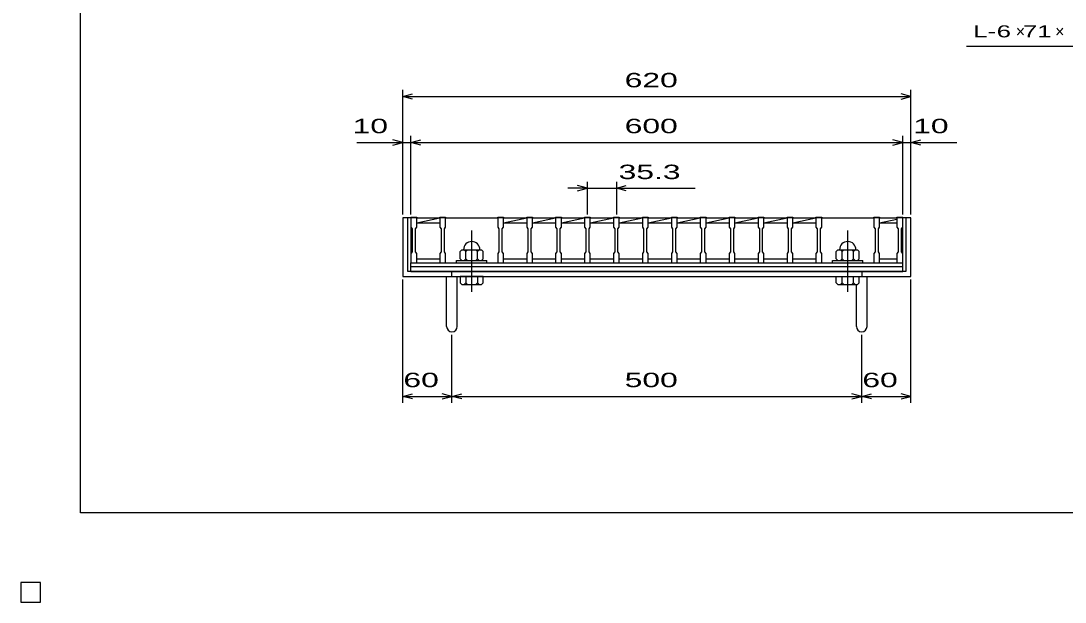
# Model space of a CAD drawing. Units: millimetres, scale not verified. Extents: x -1456 to 1385, y -1026 to 843.
# Drawn here: x -1456 to -182, y -1026 to -317 of the extents above; entities that cross this region are included whole.
import ezdxf
from ezdxf.enums import TextEntityAlignment as Align

# ---------------------------------------------------------------- set-up
doc = ezdxf.new("R2010")
doc.units = ezdxf.units.MM
doc.header["$LTSCALE"] = 8
doc.linetypes.add('CHAIN', pattern=[18.5, 12, -1.5, 3.5, -1.5])
for name, color, linetype, lineweight in [('0_2', 150, 'Continuous', 25), ('16', 3, 'Continuous', 25), ('19', 6, 'Continuous', 25), ('22', 4, 'Continuous', 25)]:
    doc.layers.add(name, color=color, linetype=linetype, lineweight=lineweight)
doc.styles.add('ベクトル', font='')
doc.styles.get('ベクトル').set_extended_font_data('ベクトル')

msp = doc.modelspace()

# ---------------------------------------------------------------- linework, layer by layer
at = {"layer": '0_2'}
for p, q in [((-1383.2, -917.2), (-1383.2, 842.8)), ((1384.8, -917.2), (-1383.2, -917.2))]:
    msp.add_line(p, q, dxfattribs=at)
at = {"layer": '16'}
for p, q in [((-980, -557), (-980, -556.3)), ((-980, -556.3), (-973, -556.3)), ((-980, -557), (-980, -568.5)), ((-973, -557), (-980, -557)), ((-980, -557), (-980, -607)), ((-973, -556.3), (-973, -557)), ((-973, -568.5), (-973, -557)), ((-973, -557), (-944.7, -557)), ((-973, -563), (-944.7, -557)), ((-944.7, -557), (-944.7, -556.3)), ((-944.7, -556.3), (-937.7, -556.3)), ((-944.7, -557), (-944.7, -568.5)), ((-937.7, -557), (-944.7, -557)), ((-937.7, -556.3), (-937.7, -557)), ((-937.7, -568.5), (-937.7, -557)), ((-937.7, -557), (-874.1, -557)), ((-874.1, -557), (-874.1, -556.3)), ((-874.1, -556.3), (-867.1, -556.3)), ((-874.1, -557), (-874.1, -568.5)), ((-867.1, -557), (-874.1, -557)), ((-867.1, -556.3), (-867.1, -557)), ((-867.1, -568.5), (-867.1, -557)), ((-867.1, -557), (-838.8, -557)), ((-867.1, -563), (-838.8, -557)), ((-838.8, -557), (-838.8, -556.3)), ((-838.8, -556.3), (-831.8, -556.3)), ((-838.8, -557), (-838.8, -568.5)), ((-831.8, -557), (-838.8, -557)), ((-831.8, -556.3), (-831.8, -557)), ((-831.8, -568.5), (-831.8, -557)), ((-831.8, -557), (-803.5, -557)), ((-831.8, -563), (-803.5, -557)), ((-803.5, -557), (-803.5, -556.3)), ((-803.5, -556.3), (-796.5, -556.3)), ((-803.5, -557), (-803.5, -568.5)), ((-796.5, -557), (-803.5, -557)), ((-796.5, -556.3), (-796.5, -557)), ((-796.5, -568.5), (-796.5, -557)), ((-796.5, -557), (-768.2, -557)), ((-796.5, -563), (-768.2, -557)), ((-768.2, -557), (-768.2, -556.3)), ((-768.2, -556.3), (-761.2, -556.3)), ((-768.2, -557), (-768.2, -568.5)), ((-761.2, -557), (-768.2, -557)), ((-761.2, -556.3), (-761.2, -557)), ((-761.2, -568.5), (-761.2, -557)), ((-761.2, -557), (-732.9, -557)), ((-761.2, -563), (-732.9, -557)), ((-732.9, -557), (-732.9, -556.3)), ((-732.9, -556.3), (-725.9, -556.3)), ((-732.9, -557), (-732.9, -568.5)), ((-725.9, -557), (-732.9, -557)), ((-725.9, -556.3), (-725.9, -557)), ((-725.9, -568.5), (-725.9, -557)), ((-725.9, -557), (-697.6, -557)), ((-725.9, -563), (-697.6, -557)), ((-697.6, -557), (-697.6, -556.3)), ((-697.6, -556.3), (-690.6, -556.3)), ((-697.6, -557), (-697.6, -568.5)), ((-690.6, -557), (-697.6, -557)), ((-690.6, -556.3), (-690.6, -557)), ((-690.6, -568.5), (-690.6, -557)), ((-690.6, -557), (-662.3, -557)), ((-690.6, -563), (-662.3, -557)), ((-662.3, -557), (-662.3, -556.3)), ((-662.3, -556.3), (-655.3, -556.3)), ((-662.3, -557), (-662.3, -568.5)), ((-655.3, -557), (-662.3, -557)), ((-655.3, -556.3), (-655.3, -557)), ((-655.3, -568.5), (-655.3, -557)), ((-655.3, -557), (-627, -557)), ((-655.3, -563), (-627, -557)), ((-627, -557), (-627, -556.3)), ((-627, -556.3), (-620, -556.3)), ((-627, -557), (-627, -568.5)), ((-620, -557), (-627, -557)), ((-620, -556.3), (-620, -557)), ((-620, -568.5), (-620, -557)), ((-620, -557), (-591.7, -557)), ((-620, -563), (-591.7, -557)), ((-591.7, -557), (-591.7, -556.3)), ((-591.7, -556.3), (-584.7, -556.3)), ((-591.7, -557), (-591.7, -568.5)), ((-584.7, -557), (-591.7, -557)), ((-584.7, -556.3), (-584.7, -557)), ((-584.7, -568.5), (-584.7, -557)), ((-584.7, -557), (-556.4, -557)), ((-584.7, -563), (-556.4, -557)), ((-556.4, -557), (-556.4, -556.3)), ((-556.4, -556.3), (-549.4, -556.3)), ((-556.4, -557), (-556.4, -568.5)), ((-549.4, -557), (-556.4, -557)), ((-549.4, -556.3), (-549.4, -557)), ((-549.4, -568.5), (-549.4, -557)), ((-549.4, -557), (-521.1, -557)), ((-549.4, -563), (-521.1, -557)), ((-521.1, -557), (-521.1, -556.3)), ((-521.1, -556.3), (-514.1, -556.3)), ((-521.1, -557), (-521.1, -568.5)), ((-514.1, -557), (-521.1, -557)), ((-514.1, -556.3), (-514.1, -557)), ((-514.1, -568.5), (-514.1, -557)), ((-514.1, -557), (-485.8, -557)), ((-514.1, -563), (-485.8, -557)), ((-485.8, -557), (-485.8, -556.3)), ((-485.8, -556.3), (-478.8, -556.3)), ((-485.8, -557), (-485.8, -568.5)), ((-478.8, -557), (-485.8, -557)), ((-478.8, -556.3), (-478.8, -557)), ((-478.8, -568.5), (-478.8, -557)), ((-478.8, -557), (-415.2, -557)), ((-415.2, -557), (-415.2, -556.3)), ((-415.2, -556.3), (-408.2, -556.3)), ((-415.2, -557), (-415.2, -568.5)), ((-408.2, -557), (-415.2, -557)), ((-408.2, -556.3), (-408.2, -557)), ((-408.2, -568.5), (-408.2, -557)), ((-408.2, -557), (-387, -557)), ((-408.2, -563), (-387, -558.505)), ((-387, -557), (-387, -556.3)), ((-387, -556.3), (-380, -556.3)), ((-387, -557), (-387, -568.5)), ((-380, -557), (-387, -557)), ((-380, -556.3), (-380, -557)), ((-380, -568.5), (-380, -557)), ((-380, -607), (-380, -557)), ((-980, -568.5), (-978.5, -570.5)), ((-978.5, -570.5), (-978.5, -598.5)), ((-974.5, -570.5), (-973, -568.5)), ((-974.5, -598.5), (-974.5, -570.5)), ((-973, -563), (-944.7, -563)), ((-944.7, -568.5), (-943.2, -570.5)), ((-943.2, -570.5), (-943.2, -598.5)), ((-939.2, -570.5), (-937.7, -568.5)), ((-939.2, -598.5), (-939.2, -570.5)), ((-874.1, -568.5), (-872.6, -570.5)), ((-872.6, -570.5), (-872.6, -598.5)), ((-868.6, -570.5), (-867.1, -568.5)), ((-868.6, -598.5), (-868.6, -570.5)), ((-867.1, -563), (-838.8, -563)), ((-838.8, -568.5), (-837.3, -570.5)), ((-837.3, -570.5), (-837.3, -598.5)), ((-833.3, -570.5), (-831.8, -568.5)), ((-833.3, -598.5), (-833.3, -570.5)), ((-831.8, -563), (-803.5, -563)), ((-803.5, -568.5), (-802, -570.5)), ((-802, -570.5), (-802, -598.5)), ((-798, -570.5), (-796.5, -568.5)), ((-798, -598.5), (-798, -570.5)), ((-796.5, -563), (-768.2, -563)), ((-768.2, -568.5), (-766.7, -570.5)), ((-766.7, -570.5), (-766.7, -598.5)), ((-762.7, -570.5), (-761.2, -568.5)), ((-762.7, -598.5), (-762.7, -570.5)), ((-761.2, -563), (-732.9, -563)), ((-732.9, -568.5), (-731.4, -570.5)), ((-731.4, -570.5), (-731.4, -598.5)), ((-727.4, -570.5), (-725.9, -568.5)), ((-727.4, -598.5), (-727.4, -570.5)), ((-725.9, -563), (-697.6, -563)), ((-697.6, -568.5), (-696.1, -570.5)), ((-696.1, -570.5), (-696.1, -598.5)), ((-692.1, -570.5), (-690.6, -568.5)), ((-692.1, -598.5), (-692.1, -570.5)), ((-690.6, -563), (-662.3, -563)), ((-662.3, -568.5), (-660.8, -570.5)), ((-660.8, -570.5), (-660.8, -598.5)), ((-656.8, -570.5), (-655.3, -568.5)), ((-656.8, -598.5), (-656.8, -570.5)), ((-655.3, -563), (-627, -563)), ((-627, -568.5), (-625.5, -570.5)), ((-625.5, -570.5), (-625.5, -598.5)), ((-621.5, -570.5), (-620, -568.5)), ((-621.5, -598.5), (-621.5, -570.5)), ((-620, -563), (-591.7, -563)), ((-591.7, -568.5), (-590.2, -570.5)), ((-590.2, -570.5), (-590.2, -598.5)), ((-586.2, -570.5), (-584.7, -568.5)), ((-586.2, -598.5), (-586.2, -570.5)), ((-584.7, -563), (-556.4, -563)), ((-556.4, -568.5), (-554.9, -570.5)), ((-554.9, -570.5), (-554.9, -598.5)), ((-550.9, -570.5), (-549.4, -568.5)), ((-550.9, -598.5), (-550.9, -570.5)), ((-549.4, -563), (-521.1, -563)), ((-521.1, -568.5), (-519.6, -570.5)), ((-519.6, -570.5), (-519.6, -598.5)), ((-515.6, -570.5), (-514.1, -568.5)), ((-515.6, -598.5), (-515.6, -570.5)), ((-514.1, -563), (-485.8, -563)), ((-485.8, -568.5), (-484.3, -570.5)), ((-484.3, -570.5), (-484.3, -598.5)), ((-480.3, -570.5), (-478.8, -568.5)), ((-480.3, -598.5), (-480.3, -570.5)), ((-415.2, -568.5), (-413.7, -570.5)), ((-413.7, -570.5), (-413.7, -598.5)), ((-409.7, -570.5), (-408.2, -568.5)), ((-409.7, -598.5), (-409.7, -570.5)), ((-408.2, -563), (-387, -563)), ((-387, -568.5), (-385.5, -570.5)), ((-385.5, -570.5), (-385.5, -598.5)), ((-381.5, -570.5), (-380, -568.5)), ((-381.5, -598.5), (-381.5, -570.5)), ((-978.5, -598.5), (-980, -600.5)), ((-973, -600.5), (-974.5, -598.5)), ((-943.2, -598.5), (-944.7, -600.5)), ((-937.7, -600.5), (-939.2, -598.5)), ((-917.9, -596), (-919.9, -598)), ((-919.9, -607), (-919.9, -598)), ((-917.9, -596), (-893.9, -596)), ((-914.9, -596), (-912.9, -598)), ((-912.9, -598), (-910.9, -596)), ((-912.9, -607), (-912.9, -598)), ((-900.9, -596), (-898.9, -598)), ((-898.9, -598), (-896.9, -596)), ((-898.9, -607), (-898.9, -598)), ((-893.9, -596), (-891.9, -598)), ((-891.9, -607), (-891.9, -598)), ((-872.6, -598.5), (-874.1, -600.5)), ((-867.1, -600.5), (-868.6, -598.5)), ((-837.3, -598.5), (-838.8, -600.5)), ((-831.8, -600.5), (-833.3, -598.5)), ((-802, -598.5), (-803.5, -600.5)), ((-796.5, -600.5), (-798, -598.5)), ((-766.7, -598.5), (-768.2, -600.5)), ((-761.2, -600.5), (-762.7, -598.5)), ((-731.4, -598.5), (-732.9, -600.5)), ((-725.9, -600.5), (-727.4, -598.5)), ((-696.1, -598.5), (-697.6, -600.5)), ((-690.6, -600.5), (-692.1, -598.5)), ((-660.8, -598.5), (-662.3, -600.5)), ((-655.3, -600.5), (-656.8, -598.5)), ((-625.5, -598.5), (-627, -600.5)), ((-620, -600.5), (-621.5, -598.5)), ((-590.2, -598.5), (-591.7, -600.5)), ((-584.7, -600.5), (-586.2, -598.5)), ((-554.9, -598.5), (-556.4, -600.5)), ((-549.4, -600.5), (-550.9, -598.5)), ((-519.6, -598.5), (-521.1, -600.5)), ((-514.1, -600.5), (-515.6, -598.5)), ((-484.3, -598.5), (-485.8, -600.5)), ((-478.8, -600.5), (-480.3, -598.5)), ((-459, -596), (-461, -598)), ((-461, -607), (-461, -598)), ((-459, -596), (-435, -596)), ((-456, -596), (-454, -598)), ((-454, -598), (-452, -596)), ((-454, -607), (-454, -598)), ((-442, -596), (-440, -598)), ((-440, -598), (-438, -596)), ((-440, -607), (-440, -598)), ((-435, -596), (-433, -598)), ((-433, -607), (-433, -598)), ((-413.7, -598.5), (-415.2, -600.5)), ((-408.2, -600.5), (-409.7, -598.5)), ((-385.5, -598.5), (-387, -600.5)), ((-380, -600.5), (-381.5, -598.5)), ((-980, -600.5), (-980, -612)), ((-973, -612), (-973, -600.5)), ((-973, -607), (-944.7, -607)), ((-944.7, -600.5), (-944.7, -612)), ((-937.7, -612), (-937.7, -600.5)), ((-924.4, -612), (-924.4, -609)), ((-924.4, -609), (-887.4, -609)), ((-919.9, -607), (-917.9, -609)), ((-914.9, -609), (-912.9, -607)), ((-910.9, -609), (-912.9, -607)), ((-900.9, -609), (-898.9, -607)), ((-896.9, -609), (-898.9, -607)), ((-893.9, -609), (-891.9, -607)), ((-887.4, -612), (-887.4, -609)), ((-874.1, -600.5), (-874.1, -612)), ((-867.1, -612), (-867.1, -600.5)), ((-867.1, -607), (-838.8, -607)), ((-838.8, -600.5), (-838.8, -612)), ((-831.8, -612), (-831.8, -600.5)), ((-831.8, -607), (-803.5, -607)), ((-803.5, -600.5), (-803.5, -612)), ((-796.5, -612), (-796.5, -600.5)), ((-796.5, -607), (-768.2, -607)), ((-768.2, -600.5), (-768.2, -612)), ((-761.2, -612), (-761.2, -600.5)), ((-761.2, -607), (-732.9, -607)), ((-732.9, -600.5), (-732.9, -612)), ((-725.9, -612), (-725.9, -600.5)), ((-725.9, -607), (-697.6, -607)), ((-697.6, -600.5), (-697.6, -612)), ((-690.6, -612), (-690.6, -600.5)), ((-690.6, -607), (-662.3, -607)), ((-662.3, -600.5), (-662.3, -612)), ((-655.3, -612), (-655.3, -600.5)), ((-655.3, -607), (-627, -607)), ((-627, -600.5), (-627, -612)), ((-620, -612), (-620, -600.5)), ((-620, -607), (-591.7, -607)), ((-591.7, -600.5), (-591.7, -612)), ((-584.7, -612), (-584.7, -600.5)), ((-584.7, -607), (-556.4, -607)), ((-556.4, -600.5), (-556.4, -612)), ((-549.4, -612), (-549.4, -600.5)), ((-549.4, -607), (-521.1, -607)), ((-521.1, -600.5), (-521.1, -612)), ((-514.1, -612), (-514.1, -600.5)), ((-514.1, -607), (-485.8, -607)), ((-485.8, -600.5), (-485.8, -612)), ((-478.8, -612), (-478.8, -600.5)), ((-465.5, -612), (-465.5, -609)), ((-465.5, -609), (-428.5, -609)), ((-461, -607), (-459, -609)), ((-456, -609), (-454, -607)), ((-452, -609), (-454, -607)), ((-442, -609), (-440, -607)), ((-438, -609), (-440, -607)), ((-435, -609), (-433, -607)), ((-428.5, -612), (-428.5, -609)), ((-415.2, -600.5), (-415.2, -612)), ((-408.2, -612), (-408.2, -600.5)), ((-408.2, -607), (-387, -607)), ((-387, -600.5), (-387, -612)), ((-380, -612), (-380, -600.5)), ((-980, -612), (-973, -612)), ((-980, -612), (-380, -612)), ((-980, -616.5), (-980, -612)), ((-980, -616.5), (-380, -616.5)), ((-980, -622.5), (-980, -616.5)), ((-980, -622.5), (-380, -622.5)), ((-944.7, -612), (-937.7, -612)), ((-937.7, -612), (-874.1, -612)), ((-924.4, -612), (-887.4, -612)), ((-874.1, -612), (-867.1, -612)), ((-838.8, -612), (-831.8, -612)), ((-803.5, -612), (-796.5, -612)), ((-768.2, -612), (-761.2, -612)), ((-732.9, -612), (-725.9, -612)), ((-697.6, -612), (-690.6, -612)), ((-662.3, -612), (-655.3, -612)), ((-627, -612), (-620, -612)), ((-591.7, -612), (-584.7, -612)), ((-556.4, -612), (-549.4, -612)), ((-521.1, -612), (-514.1, -612)), ((-485.8, -612), (-478.8, -612)), ((-478.8, -612), (-415.2, -612)), ((-465.5, -612), (-428.5, -612)), ((-415.2, -612), (-408.2, -612)), ((-387, -612), (-380, -612)), ((-380, -616.5), (-380, -612)), ((-380, -622.5), (-380, -616.5)), ((-1432, -1002), (-1456, -1002)), ((-1456, -1002), (-1456, -1026)), ((-1432, -1002), (-1456, -1002)), ((-1456, -1002), (-1456, -1026)), ((-1432, -1002), (-1456, -1002)), ((-1456, -1002), (-1456, -1026)), ((-1432, -1002), (-1456, -1002)), ((-1456, -1002), (-1456, -1026)), ((-1432, -1002), (-1456, -1002)), ((-1456, -1002), (-1456, -1026)), ((-1432, -1026), (-1432, -1002)), ((-1432, -1026), (-1432, -1002)), ((-1432, -1026), (-1432, -1002)), ((-1432, -1026), (-1432, -1002)), ((-1432, -1026), (-1432, -1002)), ((-1456, -1026), (-1432, -1026)), ((-1456, -1026), (-1432, -1026)), ((-1456, -1026), (-1432, -1026)), ((-1456, -1026), (-1432, -1026)), ((-1456, -1026), (-1432, -1026))]:
    msp.add_line(p, q, dxfattribs=at)
at = {"layer": '16', "linetype": 'CHAIN'}
for p, q in [((-905.9, -647.4), (-905.9, -572.4)), ((-447, -647.4), (-447, -572.4))]:
    msp.add_line(p, q, dxfattribs=at)
at = {"layer": '16'}
for centre in [(-905.9, -596), (-447, -596)]:
    msp.add_arc(centre, 10, 0, 180, dxfattribs=at)
at = {"layer": '19'}
for p, q in [((-980, -557), (-990, -557)), ((-990, -557), (-990, -628.5)), ((-984, -622.5), (-984, -557)), ((-370, -557), (-380, -557)), ((-376, -557), (-376, -622.5)), ((-370, -628.5), (-370, -557)), ((-376, -622.5), (-984, -622.5)), ((-930, -628.5), (-930, -622.5)), ((-430, -622.5), (-430, -628.5)), ((-990, -628.5), (-370, -628.5)), ((-936.5, -689.61), (-936.5, -628.5)), ((-923.5, -689.61), (-923.5, -628.5)), ((-919.9, -628.5), (-919.9, -636.5)), ((-891.9, -628.5), (-919.9, -628.5)), ((-919.9, -636.5), (-917.9, -638.5)), ((-912.9, -636.5), (-914.9, -638.5)), ((-912.9, -628.5), (-912.9, -636.5)), ((-910.9, -638.5), (-912.9, -636.5)), ((-898.9, -636.5), (-900.9, -638.5)), ((-898.9, -628.5), (-898.9, -636.5)), ((-896.9, -638.5), (-898.9, -636.5)), ((-893.9, -638.5), (-891.9, -636.5)), ((-891.9, -636.5), (-891.9, -628.5)), ((-461, -636.5), (-461, -628.5)), ((-461, -628.5), (-433, -628.5)), ((-459, -638.5), (-461, -636.5)), ((-456, -638.5), (-454, -636.5)), ((-454, -636.5), (-454, -628.5)), ((-452, -638.5), (-454, -636.5)), ((-442, -638.5), (-440, -636.5)), ((-440, -636.5), (-440, -628.5)), ((-438, -638.5), (-440, -636.5)), ((-435, -638.5), (-433, -636.5)), ((-433, -636.5), (-433, -628.5)), ((-423.5, -689.61), (-423.5, -628.5)), ((-917.9, -638.5), (-893.9, -638.5)), ((-459, -638.5), (-435, -638.5)), ((-436.5, -689.61), (-436.5, -638.5))]:
    msp.add_line(p, q, dxfattribs=at)
for centre in [(-930, -689.61), (-430, -689.61)]:
    msp.add_arc(centre, 6.5, 180, 0, dxfattribs=at)
at = {"layer": '22'}
for p, q in [((-302, -347.5), (-142, -347.5)), ((-990, -553), (-990, -401)), ((-990, -409), (-978, -405.8)), ((-370, -409), (-382, -405.8)), ((-370, -553), (-370, -401)), ((-978, -412.2), (-990, -409)), ((-990, -409), (-370, -409)), ((-382, -412.2), (-370, -409)), ((-990, -553), (-990, -457)), ((-980, -553), (-980, -457)), ((-380, -553), (-380, -457)), ((-370, -553), (-370, -457)), ((-1046, -465), (-990, -465)), ((-990, -465), (-1002, -461.8)), ((-1002, -468.2), (-990, -465)), ((-990, -465), (-980, -465)), ((-980, -465), (-968, -461.8)), ((-968, -468.2), (-980, -465)), ((-980, -465), (-380, -465)), ((-380, -465), (-392, -461.8)), ((-392, -468.2), (-380, -465)), ((-380, -465), (-370, -465)), ((-370, -465), (-358, -461.8)), ((-358, -468.2), (-370, -465)), ((-370, -465), (-314, -465)), ((-764.7, -521), (-788.7, -521)), ((-764.7, -521), (-776.7, -517.8)), ((-776.7, -524.2), (-764.7, -521)), ((-764.7, -553), (-764.7, -513)), ((-764.7, -521), (-729.4, -521)), ((-729.4, -513), (-729.4, -553)), ((-729.4, -521), (-717.4, -517.8)), ((-717.4, -524.2), (-729.4, -521)), ((-729.4, -521), (-633.4, -521)), ((-990, -782.9), (-990, -632.5)), ((-370, -782.9), (-370, -632.5)), ((-930, -782.9), (-930, -699.7)), ((-430, -782.9), (-430, -699.7)), ((-990, -774.9), (-978, -771.7)), ((-978, -778.1), (-990, -774.9)), ((-990, -774.9), (-930, -774.9)), ((-930, -774.9), (-942, -771.7)), ((-942, -778.1), (-930, -774.9)), ((-930, -774.9), (-918, -771.7)), ((-918, -778.1), (-930, -774.9)), ((-930, -774.9), (-430, -774.9)), ((-430, -774.9), (-442, -771.7)), ((-442, -778.1), (-430, -774.9)), ((-430, -774.9), (-418, -771.7)), ((-418, -778.1), (-430, -774.9)), ((-430, -774.9), (-370, -774.9)), ((-370, -774.9), (-382, -771.7)), ((-382, -778.1), (-370, -774.9))]:
    msp.add_line(p, q, dxfattribs=at)
at = {"layer": '22', "color": 2}
for p, q in [((-1432, -1002), (-1456, -1002)), ((-1456, -1002), (-1456, -1026)), ((-1432, -1002), (-1456, -1002)), ((-1456, -1002), (-1456, -1026)), ((-1432, -1002), (-1456, -1002)), ((-1456, -1002), (-1456, -1026)), ((-1432, -1026), (-1432, -1002)), ((-1432, -1026), (-1432, -1002)), ((-1432, -1026), (-1432, -1002)), ((-1456, -1026), (-1432, -1026)), ((-1456, -1026), (-1432, -1026)), ((-1456, -1026), (-1432, -1026))]:
    msp.add_line(p, q, dxfattribs=at)

# ---------------------------------------------------------------- texts
at = {"layer": '22', "color": 2, "style": 'ベクトル'}
for s, height, width, p in [('L-', 14.66, 1.6, (-294, -329.5)), (' 6 ', 14.66, 1.6, (-274, -329.5)), (' 71 ', 14.66, 1.6, (-242, -329.5)), (' 620 ', 17.6, 1.65, (-730, -389)), (' 10 ', 17.6, 1.65, (-1062, -445)), (' 600 ', 17.6, 1.65, (-730, -445)), (' 10 ', 17.6, 1.65, (-378, -445)), (' 35.3 ', 17.6, 1.65, (-737.4, -501)), (' 60 ', 17.6, 1.65, (-1000, -754.9)), (' 500 ', 17.6, 1.65, (-730, -754.9)), (' 60 ', 17.6, 1.65, (-440, -754.9))]:
    msp.add_text(s, height=height, dxfattribs=dict(at, width=width)).set_placement(p, align=Align.MIDDLE_LEFT)
for p in [(-242, -329.5), (-194, -329.5)]:
    msp.add_text('×', height=14.66, dxfattribs=at).set_placement(p, align=Align.MIDDLE_LEFT)

doc.saveas('drawing.dxf')
